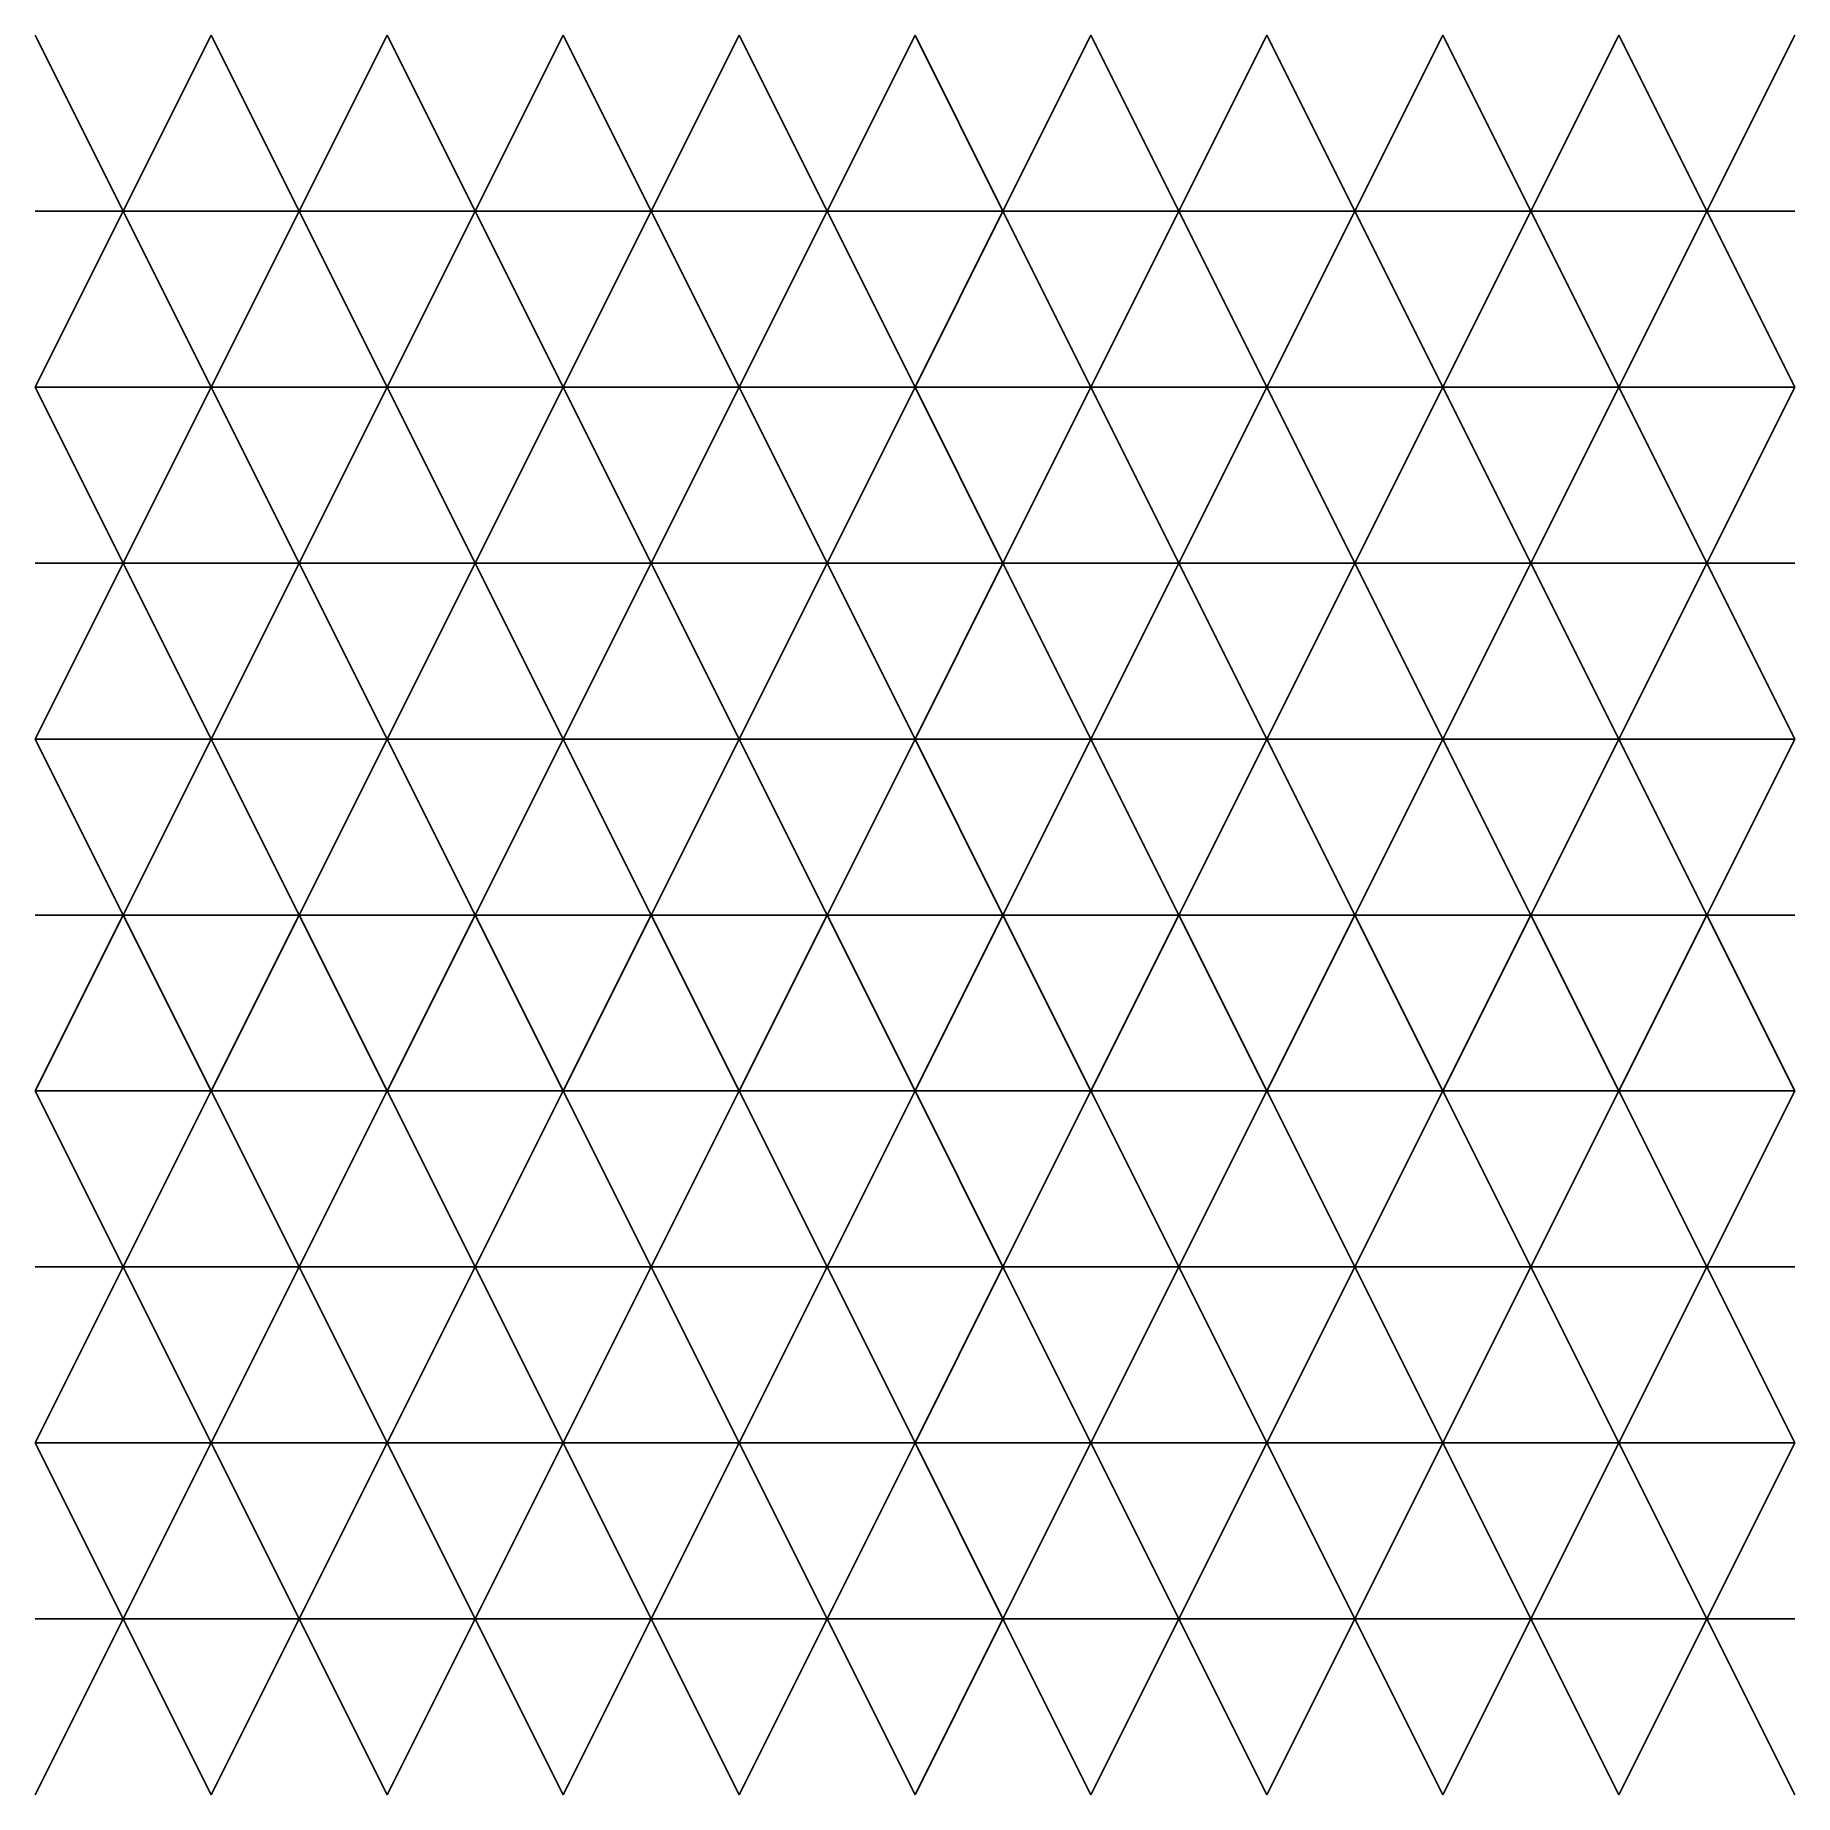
# Model space of a CAD drawing. Header units: millimetres. Extents: x 0 to 40, y 0 to 40.
import ezdxf

# ---------------------------------------------------------------- set-up
doc = ezdxf.new("R2010")
doc.units = ezdxf.units.MM
doc.header["$MEASUREMENT"] = 0
doc.layers.add('70--40x40 H5 D1010 4.01.00-100-100-0.15a', color=1, linetype='Continuous', true_color=0xf81200)
doc.layers.add('70--40x40 H5 D1010 4.01.00-100-100-0.15d', color=160, linetype='Continuous', true_color=0x1d41ff)

msp = doc.modelspace()

# ---------------------------------------------------------------- linework, layer by layer
at = {"layer": '70--40x40 H5 D1010 4.01.00-100-100-0.15a'}
for p, q in [((0, 36), (2, 36, 0.804)), ((2, 36, 0.804), (6, 36, 1.902)), ((6, 36, 1.902), (10, 36, 2.577)), ((10, 36, 2.577), (14, 36, 2.974)), ((14, 36, 2.974), (18, 36, 3.159)), ((18, 36, 3.159), (22, 36, 3.159)), ((22, 36, 3.159), (26, 36, 2.974)), ((26, 36, 2.974), (30, 36, 2.577)), ((30, 36, 2.577), (34, 36, 1.902)), ((34, 36, 1.902), (38, 36, 0.804)), ((38, 36, 0.804), (40, 36)), ((0, 32), (4, 32, 2.281)), ((4, 32, 2.281), (8, 32, 3.789)), ((8, 32, 3.789), (12, 32, 4.744)), ((12, 32, 4.744), (16, 32, 5.273)), ((16, 32, 5.273), (20, 32, 5.443)), ((20, 32, 5.443), (24, 32, 5.273)), ((24, 32, 5.273), (28, 32, 4.744)), ((28, 32, 4.744), (32, 32, 3.789)), ((32, 32, 3.789), (36, 32, 2.281)), ((36, 32, 2.281), (40, 32)), ((0, 28), (2, 28, 1.524)), ((2, 28, 1.524), (6, 28, 3.869)), ((6, 28, 3.869), (10, 28, 5.45)), ((10, 28, 5.45), (14, 28, 6.422)), ((14, 28, 6.422), (18, 28, 6.884)), ((18, 28, 6.884), (22, 28, 6.884)), ((22, 28, 6.884), (26, 28, 6.422)), ((26, 28, 6.422), (30, 28, 5.45)), ((30, 28, 5.45), (34, 28, 3.869)), ((34, 28, 3.869), (38, 28, 1.524)), ((38, 28, 1.524), (40, 28)), ((0, 24), (4, 24, 3.091)), ((4, 24, 3.091), (8, 24, 5.274)), ((8, 24, 5.274), (12, 24, 6.713)), ((12, 24, 6.713), (16, 24, 7.529)), ((16, 24, 7.529), (20, 24, 7.793)), ((20, 24, 7.793), (24, 24, 7.529)), ((24, 24, 7.529), (28, 24, 6.713)), ((28, 24, 6.713), (32, 24, 5.274)), ((32, 24, 5.274), (36, 24, 3.091)), ((36, 24, 3.091), (40, 24)), ((0, 20), (2, 20, 1.717)), ((2, 20, 1.717), (6, 20, 4.417)), ((6, 20, 4.417), (10, 20, 6.279)), ((30, 20, 6.279), (34, 20, 4.417)), ((34, 20, 4.417), (38, 20, 1.717)), ((38, 20, 1.717), (40, 20)), ((10, 20, 6.279), (14, 20, 7.442)), ((14, 20, 7.442), (18, 20, 8)), ((18, 20, 8), (22, 20, 8)), ((22, 20, 8), (26, 20, 7.442)), ((26, 20, 7.442), (30, 20, 6.279)), ((0, 16), (4, 16, 3.091)), ((36, 16, 3.091), (40, 16)), ((4, 16, 3.091), (8, 16, 5.274)), ((8, 16, 5.274), (12, 16, 6.713)), ((12, 16, 6.713), (16, 16, 7.529)), ((16, 16, 7.529), (20, 16, 7.793)), ((20, 16, 7.793), (24, 16, 7.529)), ((24, 16, 7.529), (28, 16, 6.713)), ((28, 16, 6.713), (32, 16, 5.274)), ((32, 16, 5.274), (36, 16, 3.091)), ((0, 12), (2, 12, 1.524)), ((38, 12, 1.524), (40, 12)), ((2, 12, 1.524), (6, 12, 3.869)), ((6, 12, 3.869), (10, 12, 5.45)), ((10, 12, 5.45), (14, 12, 6.422)), ((14, 12, 6.422), (18, 12, 6.884)), ((18, 12, 6.884), (22, 12, 6.884)), ((22, 12, 6.884), (26, 12, 6.422)), ((26, 12, 6.422), (30, 12, 5.45)), ((30, 12, 5.45), (34, 12, 3.869)), ((34, 12, 3.869), (38, 12, 1.524)), ((0, 8), (4, 8, 2.281)), ((36, 8, 2.281), (40, 8)), ((4, 8, 2.281), (8, 8, 3.789)), ((8, 8, 3.789), (12, 8, 4.744)), ((12, 8, 4.744), (16, 8, 5.273)), ((16, 8, 5.273), (20, 8, 5.443)), ((20, 8, 5.443), (24, 8, 5.273)), ((24, 8, 5.273), (28, 8, 4.744)), ((28, 8, 4.744), (32, 8, 3.789)), ((32, 8, 3.789), (36, 8, 2.281)), ((0, 4), (2, 4, 0.804)), ((38, 4, 0.804), (40, 4)), ((2, 4, 0.804), (6, 4, 1.902)), ((6, 4, 1.902), (10, 4, 2.577)), ((10, 4, 2.577), (14, 4, 2.974)), ((14, 4, 2.974), (18, 4, 3.159)), ((18, 4, 3.159), (22, 4, 3.159)), ((22, 4, 3.159), (26, 4, 2.974)), ((26, 4, 2.974), (30, 4, 2.577)), ((30, 4, 2.577), (34, 4, 1.902)), ((34, 4, 1.902), (38, 4, 0.804))]:
    msp.add_line(p, q, dxfattribs=at)
at = {"layer": '70--40x40 H5 D1010 4.01.00-100-100-0.15d'}
for p, q in [((0, 40), (2, 36, 0.804)), ((2, 36, 0.804), (4, 40)), ((4, 40), (6, 36, 1.902)), ((6, 36, 1.902), (8, 40)), ((8, 40), (10, 36, 2.577)), ((10, 36, 2.577), (12, 40)), ((12, 40), (14, 36, 2.974)), ((14, 36, 2.974), (16, 40)), ((16, 40), (18, 36, 3.159)), ((18, 36, 3.159), (20, 40)), ((20, 40), (22, 36, 3.159)), ((22, 36, 3.159), (24, 40)), ((24, 40), (26, 36, 2.974)), ((26, 36, 2.974), (28, 40)), ((28, 40), (30, 36, 2.577)), ((30, 36, 2.577), (32, 40)), ((32, 40), (34, 36, 1.902)), ((34, 36, 1.902), (36, 40)), ((36, 40), (38, 36, 0.804)), ((38, 36, 0.804), (40, 40)), ((0, 32), (2, 36, 0.804)), ((2, 36, 0.804), (4, 32, 2.281)), ((4, 32, 2.281), (6, 36, 1.902)), ((6, 36, 1.902), (8, 32, 3.789)), ((8, 32, 3.789), (10, 36, 2.577)), ((10, 36, 2.577), (12, 32, 4.744)), ((12, 32, 4.744), (14, 36, 2.974)), ((14, 36, 2.974), (16, 32, 5.273)), ((16, 32, 5.273), (18, 36, 3.159)), ((18, 36, 3.159), (20, 32, 5.443)), ((20, 32, 5.443), (22, 36, 3.159)), ((22, 36, 3.159), (24, 32, 5.273)), ((24, 32, 5.273), (26, 36, 2.974)), ((26, 36, 2.974), (28, 32, 4.744)), ((28, 32, 4.744), (30, 36, 2.577)), ((30, 36, 2.577), (32, 32, 3.789)), ((32, 32, 3.789), (34, 36, 1.902)), ((34, 36, 1.902), (36, 32, 2.281)), ((36, 32, 2.281), (38, 36, 0.804)), ((38, 36, 0.804), (40, 32)), ((0, 32), (2, 28, 1.524)), ((2, 28, 1.524), (4, 32, 2.281)), ((4, 32, 2.281), (6, 28, 3.869)), ((6, 28, 3.869), (8, 32, 3.789)), ((8, 32, 3.789), (10, 28, 5.45)), ((10, 28, 5.45), (12, 32, 4.744)), ((12, 32, 4.744), (14, 28, 6.422)), ((14, 28, 6.422), (16, 32, 5.273)), ((16, 32, 5.273), (18, 28, 6.884)), ((18, 28, 6.884), (20, 32, 5.443)), ((20, 32, 5.443), (22, 28, 6.884)), ((22, 28, 6.884), (24, 32, 5.273)), ((24, 32, 5.273), (26, 28, 6.422)), ((26, 28, 6.422), (28, 32, 4.744)), ((28, 32, 4.744), (30, 28, 5.45)), ((30, 28, 5.45), (32, 32, 3.789)), ((32, 32, 3.789), (34, 28, 3.869)), ((34, 28, 3.869), (36, 32, 2.281)), ((36, 32, 2.281), (38, 28, 1.524)), ((38, 28, 1.524), (40, 32)), ((0, 24), (2, 28, 1.524)), ((2, 28, 1.524), (4, 24, 3.091)), ((4, 24, 3.091), (6, 28, 3.869)), ((6, 28, 3.869), (8, 24, 5.274)), ((8, 24, 5.274), (10, 28, 5.45)), ((10, 28, 5.45), (12, 24, 6.713)), ((12, 24, 6.713), (14, 28, 6.422)), ((14, 28, 6.422), (16, 24, 7.529)), ((16, 24, 7.529), (18, 28, 6.884)), ((18, 28, 6.884), (20, 24, 7.793)), ((20, 24, 7.793), (22, 28, 6.884)), ((22, 28, 6.884), (24, 24, 7.529)), ((24, 24, 7.529), (26, 28, 6.422)), ((26, 28, 6.422), (28, 24, 6.713)), ((28, 24, 6.713), (30, 28, 5.45)), ((30, 28, 5.45), (32, 24, 5.274)), ((32, 24, 5.274), (34, 28, 3.869)), ((34, 28, 3.869), (36, 24, 3.091)), ((36, 24, 3.091), (38, 28, 1.524)), ((38, 28, 1.524), (40, 24)), ((0, 24), (2, 20, 1.717)), ((2, 20, 1.717), (4, 24, 3.091)), ((4, 24, 3.091), (6, 20, 4.417)), ((6, 20, 4.417), (8, 24, 5.274)), ((8, 24, 5.274), (10, 20, 6.279)), ((10, 20, 6.279), (12, 24, 6.713)), ((12, 24, 6.713), (14, 20, 7.442)), ((14, 20, 7.442), (16, 24, 7.529)), ((16, 24, 7.529), (18, 20, 8)), ((18, 20, 8), (20, 24, 7.793)), ((20, 24, 7.793), (22, 20, 8)), ((22, 20, 8), (24, 24, 7.529)), ((24, 24, 7.529), (26, 20, 7.442)), ((26, 20, 7.442), (28, 24, 6.713)), ((28, 24, 6.713), (30, 20, 6.279)), ((30, 20, 6.279), (32, 24, 5.274)), ((32, 24, 5.274), (34, 20, 4.417)), ((34, 20, 4.417), (36, 24, 3.091)), ((36, 24, 3.091), (38, 20, 1.717)), ((38, 20, 1.717), (40, 24)), ((0, 16), (2, 20, 1.717)), ((2, 20, 1.717), (4, 16, 3.091)), ((4, 16, 3.091), (6, 20, 4.417)), ((6, 20, 4.417), (8, 16, 5.274)), ((32, 16, 5.274), (34, 20, 4.417)), ((34, 20, 4.417), (36, 16, 3.091)), ((36, 16, 3.091), (38, 20, 1.717)), ((38, 20, 1.717), (40, 16)), ((8, 16, 5.274), (10, 20, 6.279)), ((10, 20, 6.279), (12, 16, 6.713)), ((12, 16, 6.713), (14, 20, 7.442)), ((14, 20, 7.442), (16, 16, 7.529)), ((16, 16, 7.529), (18, 20, 8)), ((18, 20, 8), (20, 16, 7.793)), ((20, 16, 7.793), (22, 20, 8)), ((22, 20, 8), (24, 16, 7.529)), ((24, 16, 7.529), (26, 20, 7.442)), ((26, 20, 7.442), (28, 16, 6.713)), ((28, 16, 6.713), (30, 20, 6.279)), ((30, 20, 6.279), (32, 16, 5.274)), ((0, 16), (2, 12, 1.524)), ((38, 12, 1.524), (40, 16)), ((2, 12, 1.524), (4, 16, 3.091)), ((4, 16, 3.091), (6, 12, 3.869)), ((6, 12, 3.869), (8, 16, 5.274)), ((8, 16, 5.274), (10, 12, 5.45)), ((10, 12, 5.45), (12, 16, 6.713)), ((12, 16, 6.713), (14, 12, 6.422)), ((14, 12, 6.422), (16, 16, 7.529)), ((16, 16, 7.529), (18, 12, 6.884)), ((18, 12, 6.884), (20, 16, 7.793)), ((20, 16, 7.793), (22, 12, 6.884)), ((22, 12, 6.884), (24, 16, 7.529)), ((24, 16, 7.529), (26, 12, 6.422)), ((26, 12, 6.422), (28, 16, 6.713)), ((28, 16, 6.713), (30, 12, 5.45)), ((30, 12, 5.45), (32, 16, 5.274)), ((32, 16, 5.274), (34, 12, 3.869)), ((34, 12, 3.869), (36, 16, 3.091)), ((36, 16, 3.091), (38, 12, 1.524)), ((0, 8), (2, 12, 1.524)), ((2, 12, 1.524), (4, 8, 2.281)), ((4, 8, 2.281), (6, 12, 3.869)), ((6, 12, 3.869), (8, 8, 3.789)), ((8, 8, 3.789), (10, 12, 5.45)), ((10, 12, 5.45), (12, 8, 4.744)), ((12, 8, 4.744), (14, 12, 6.422)), ((14, 12, 6.422), (16, 8, 5.273)), ((16, 8, 5.273), (18, 12, 6.884)), ((18, 12, 6.884), (20, 8, 5.443)), ((20, 8, 5.443), (22, 12, 6.884)), ((22, 12, 6.884), (24, 8, 5.273)), ((24, 8, 5.273), (26, 12, 6.422)), ((26, 12, 6.422), (28, 8, 4.744)), ((28, 8, 4.744), (30, 12, 5.45)), ((30, 12, 5.45), (32, 8, 3.789)), ((32, 8, 3.789), (34, 12, 3.869)), ((34, 12, 3.869), (36, 8, 2.281)), ((36, 8, 2.281), (38, 12, 1.524)), ((38, 12, 1.524), (40, 8)), ((0, 8), (2, 4, 0.804)), ((38, 4, 0.804), (40, 8)), ((2, 4, 0.804), (4, 8, 2.281)), ((4, 8, 2.281), (6, 4, 1.902)), ((6, 4, 1.902), (8, 8, 3.789)), ((8, 8, 3.789), (10, 4, 2.577)), ((10, 4, 2.577), (12, 8, 4.744)), ((12, 8, 4.744), (14, 4, 2.974)), ((14, 4, 2.974), (16, 8, 5.273)), ((16, 8, 5.273), (18, 4, 3.159)), ((18, 4, 3.159), (20, 8, 5.443)), ((20, 8, 5.443), (22, 4, 3.159)), ((22, 4, 3.159), (24, 8, 5.273)), ((24, 8, 5.273), (26, 4, 2.974)), ((26, 4, 2.974), (28, 8, 4.744)), ((28, 8, 4.744), (30, 4, 2.577)), ((30, 4, 2.577), (32, 8, 3.789)), ((32, 8, 3.789), (34, 4, 1.902)), ((34, 4, 1.902), (36, 8, 2.281)), ((36, 8, 2.281), (38, 4, 0.804)), ((0, 0), (2, 4, 0.804)), ((2, 4, 0.804), (4, 0)), ((4, 0), (6, 4, 1.902)), ((6, 4, 1.902), (8, 0)), ((8, 0), (10, 4, 2.577)), ((10, 4, 2.577), (12, 0)), ((12, 0), (14, 4, 2.974)), ((14, 4, 2.974), (16, 0)), ((16, 0), (18, 4, 3.159)), ((18, 4, 3.159), (20, 0)), ((20, 0), (22, 4, 3.159)), ((22, 4, 3.159), (24, 0)), ((24, 0), (26, 4, 2.974)), ((26, 4, 2.974), (28, 0)), ((28, 0), (30, 4, 2.577)), ((30, 4, 2.577), (32, 0)), ((32, 0), (34, 4, 1.902)), ((34, 4, 1.902), (36, 0)), ((36, 0), (38, 4, 0.804)), ((38, 4, 0.804), (40, 0))]:
    msp.add_line(p, q, dxfattribs=at)

doc.saveas('drawing.dxf')
